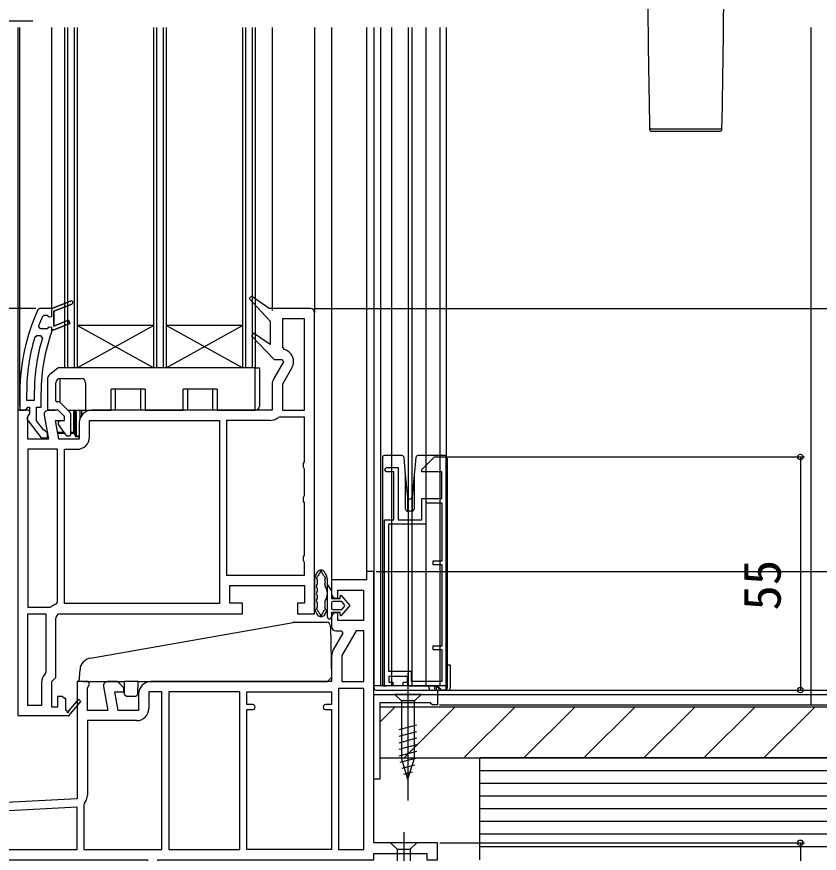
# Model space of a CAD drawing. Units: millimetres, scale not verified. Extents: x -525 to 525, y -783 to 777.
# Drawn here: x -339.2 to -150, y -29.6 to 167.7 of the extents above; entities that cross this region are included whole.
import ezdxf
from ezdxf.enums import TextEntityAlignment as Align

# ---------------------------------------------------------------- set-up
doc = ezdxf.new("R2010")
doc.units = ezdxf.units.MM
doc.header["$LTSCALE"] = 4
for name, color, linetype in [('0-2_YKK_11', 7, 'Continuous'), ('0-3_YKK_11E', 7, 'Continuous'), ('0-4_YKK_12', 2, 'Continuous'), ('0-5_YKK_13', 4, 'Continuous'), ('0-7_YKK_D', 6, 'Continuous'), ('0-9_YSS_K', 3, 'Continuous'), ('0-A_YSS_KE', 3, 'Continuous')]:
    doc.layers.add(name, color=color, linetype=linetype)
doc.styles.add('ＭＳ ゴシック', font='')
doc.styles.get('ＭＳ ゴシック').set_extended_font_data('MS Gothic')

msp = doc.modelspace()

# ---------------------------------------------------------------- linework, layer by layer
at = {"layer": '0-2_YKK_11'}
for p, q in [((-279.5, 72.451), (-289.8, 72.451)), ((-265, 26.051), (-265, 23.851)), ((-266.4, 4.251), (-265, 4.251))]:
    msp.add_line(p, q, dxfattribs=at)
for points in [[(-333.205, 96.95), (-332.747, 97.251), (-332.075, 97.251), (-331.59, 96.876), (-331, 96.951), (-331, 98.851), (-326.548, 100.622), (-331, 98.851), (-333.782, 98.851), (-334.236, 98.561)], [(-270, 98.851), (-279.71, 98.851), (-283.905, 101.803), (-284.423, 101.212), (-279.5, 95.851), (-279.5, 90.386), (-283.412, 93.007), (-283.916, 92.402), (-278.513, 86.851), (-276.655, 86.851), (-276.327, 86.284), (-278.611, 82.328)], [(-326.252, 99.879), (-330.5, 98.189), (-330.5, 94.712), (-327.048, 96.085), (-326.752, 95.342), (-330.5, 93.851), (-331, 93.851), (-331, 94.351), (-331.59, 94.426), (-332.075, 94.051), (-332.1, 94.051), (-333.635, 94.051), (-334.104, 94.725)], [(-331.03, 93.233), (-331, 93.404), (-331, 93.851), (-330.5, 93.851), (-326.752, 95.342), (-327.048, 96.085), (-330.5, 94.712), (-330.5, 98.189), (-326.252, 99.879)], [(-329, 26.852), (-286, 26.851), (-286, 29.351), (-289, 29.351), (-289, 33.551), (-271.4, 33.551), (-271.4, 29.351), (-273, 29.351), (-273, 26.851), (-269, 26.851), (-269, 97.851)], [(-271.4, 74.851), (-271.4, 96.451), (-276.6, 96.451), (-276.6, 89.664), (-276.213, 89.177)], [(-334.991, 92.096), (-334.513, 92.451), (-333.676, 92.451), (-333.199, 91.803)], [(-274.355, 84.901), (-276.6, 81.012), (-276.6, 74.851), (-271.4, 74.851)], [(-338.5, 79.218), (-338.5, 74.851), (-337.4, 74.851), (-336.904, 75.288), (-336.606, 75.551), (-336.2, 75.551), (-336.2, 74.151), (-336.4, 73.751)], [(-335.1, 79.218), (-335.1, 77.151), (-336.9, 77.151), (-336.9, 79.218)], [(-336.587, 72.334), (-333.475, 68.351), (-332, 68.351), (-332, 69.452), (-332.475, 69.951), (-332.845, 70.143), (-334.6, 72.389), (-334.6, 75.551), (-333.5, 75.551), (-333.5, 79.218)], [(-279, 80.878), (-279, 74.851), (-321.6, 74.851)], [(-339, 74.851), (-339, 2.851), (-327.134, 2.851), (-327, 2.774), (-324.095, 6.192), (-324.705, 6.71), (-327.016, 3.991)], [(-332.785, 73.678), (-331.793, 68.051), (-336.6, 68.051), (-336.6, 73.408), (-336.176, 74.086), (-336.142, 74.551), (-336.6, 74.851), (-337.5, 74.851), (-339, 74.851)], [(-324.5, 71.951), (-324.5, 68.051), (-329.356, 68.051), (-330.132, 72.451), (-328, 72.451), (-328, 73.351), (-329.5, 74.851), (-331.8, 74.851)], [(-289.8, 72.451), (-289.8, 35.951), (-271.4, 35.951), (-271.4, 38.985), (-271.65, 39.418), (-271.65, 40.284), (-271.4, 40.717), (-271.4, 52.985), (-271.65, 53.418), (-271.65, 54.284), (-271.4, 54.717), (-271.4, 60.985), (-271.65, 61.418), (-271.65, 62.284), (-271.4, 62.717), (-271.4, 73.251), (-277.309, 73.251), (-277.631, 73.134)], [(-291.4, 72.451), (-291.4, 29.251), (-328, 29.251), (-328, 65.651), (-325, 65.651)], [(-322.1, 68.551), (-322.1, 72.451), (-291.4, 72.451)], [(-336.6, 65.651), (-336.6, 28.451), (-331.367, 28.451), (-331.064, 28.554)], [(-329.959, 29.114), (-329.6, 29.593), (-329.6, 65.651), (-336.6, 65.651)], [(-255, -27.149), (-255, 36.851), (-256.8, 36.851), (-256.8, 34.851), (-265, 34.851), (-265, 31.551)], [(-264, 30.551), (-263.5, 30.551), (-263.5, 32.451), (-257.5, 32.451), (-257.5, 25.251), (-263.5, 25.251), (-263.5, 27.051), (-264, 27.051)], [(-336.6, 5.251), (-336.6, 26.851), (-332.4, 26.852), (-332.4, 13.052), (-332.547, 12.698)], [(-327.394, 3.925), (-327.7, 4.102), (-327.7, 6.851), (-328, 6.851), (-328.5, 7.351), (-329.6, 7.351), (-329.6, 4.851), (-331, 4.851), (-331, 10.851), (-330, 11.851), (-330, 25.852)], [(-264, 22.851), (-262.655, 22.851), (-262.327, 22.284), (-264.611, 18.328)], [(-265, 16.878), (-265, 10.851), (-307.6, 10.851)], [(-318.785, 9.677), (-317.793, 4.051), (-322.6, 4.051), (-322.6, 9.407), (-322.058, 10.275), (-322.377, 10.851), (-325, 10.851), (-325, -16.791), (-369.052, -19.099)], [(-333.4, 10.644), (-333.4, 5.252), (-336.6, 5.251)], [(-310.5, 7.951), (-310.5, 4.051), (-315.356, 4.051), (-316.132, 8.451), (-314, 8.451), (-314, 9.351), (-315.5, 10.851), (-317.8, 10.851)], [(-305, -28.749), (-305, 8.451), (-308.1, 8.451), (-308.1, 4.551)], [(-283.6, 5.451), (-285, 5.451), (-285, 8.451), (-265, 8.451), (-265, 5.451), (-266.4, 5.451)], [(-265, 4.251), (-265, -28.749), (-285, -28.749), (-285, 4.251), (-283.6, 4.251)], [(-311, 1.651), (-322.6, 1.651), (-322.6, -15.916)], [(-323.282, -17.784), (-323.4, -18.107), (-323.4, -28.749), (-305, -28.749)], [(-369, -31.149), (-308.4, -31.149), (-308.4, -59.149), (-305, -59.149), (-305, -57.249), (-305.5, -56.749), (-306, -56.249), (-306, -31.149), (-255, -31.149), (-255, -29.649), (-242.5, -29.649), (-242.5, -31.149), (-240, -31.149), (-240, -27.149), (-255, -27.149)]]:
    msp.add_lwpolyline(points, dxfattribs=at)
for points in [[(-257.4, 10.851), (-257.4, 22.851), (-259.229, 22.851), (-262.6, 17.012), (-262.6, 10.851)], [(-286.6, -28.749), (-286.6, 8.451), (-303.4, 8.451), (-303.4, -28.749)], [(-263.4, 9.251), (-263.4, -28.749), (-257.4, -28.749), (-257.4, 9.251)], [(-255, -12.149), (-255, 7.851), (-240, 7.851), (-240, 5.351), (-241.2, 5.351), (-241.5, 5.651), (-241.7, 5.851), (-253.6, 5.851), (-253.6, -12.149)], [(-325, -18.793), (-367.6, -21.026), (-367.6, -28.749), (-325, -28.749)]]:
    msp.add_lwpolyline(points, close=True, dxfattribs=at)
for centre, radius, start, end in [((-326.4, 100.251), 0.4, 291.69939, 111.69941), ((-326.4, 100.251), 0.4, 291.69939, 111.69941), ((-270, 97.851), 1, 0.00001, 89.99999), ((-292.5, 79.218), 46, 155.13402, 179.99999), ((-292.5, 79.218), 44.4, 156.46078, 159.55779), ((-292.5, 79.218), 41, 160.01112, 180.00001), ((-292.5, 79.218), 44.4, 163.13981, 180.00001), ((-292.5, 79.218), 42.6, 162.81723, 180.00001), ((-276.866, 86.351), 2.9, 329.99998, 76.9794), ((-276.1, 80.878), 2.9, 150.00001, 180.00002), ((-335.8, 72.951), 1, 126.86989, 218.08672), ((-331.8, 73.851), 1, 90, 189.99998), ((-321.6, 71.951), 2.9, 90.00001, 179.99999), ((-279.5, 75.351), 2.9, 269.99998, 310.11918), ((-325, 68.551), 2.9, 270.00001, 359.99999), ((-264, 31.551), 1, 180.00001, 269.99999), ((-329, 25.852), 3.4, 106.3827, 127.37008), ((-329, 25.852), 1, 90.00001, 179.99999), ((-264, 26.051), 1, 90.00001, 179.99999), ((-264, 23.851), 1, 180.00001, 269.99999), ((-262.1, 16.878), 2.9, 150.00001, 180.00002), ((-330.5, 10.644), 2.9, 134.90088, 179.99999), ((-317.8, 9.851), 1, 90, 189.99998), ((-307.6, 7.951), 2.9, 90.00001, 179.99999), ((-327.178, 3.8), 0.25, 149.99997, 49.64296), ((-311, 4.551), 2.9, 270.00001, 359.99999), ((-283.6, 4.851), 0.6, 269.99999, 90.00001), ((-266.4, 4.851), 0.6, 89.99999, 270.00001), ((-325.5, -15.916), 2.9, 319.88081, 0.00001)]:
    msp.add_arc(centre, radius, start, end, dxfattribs=at)
at = {"layer": '0-3_YKK_11E'}
for points in [[(-238.031, 63.851), (-238.031, 8.851), (-239.031, 8.851), (-240.031, 9.851), (-248.131, 9.851), (-248.131, 10.751), (-247.131, 10.751), (-247.131, 12.051), (-251.531, 12.051), (-251.531, 10.751), (-250.531, 10.751), (-250.531, 9.851), (-252.531, 9.851), (-252.531, 49.051), (-250.331, 49.051), (-250.331, 60.351), (-252.031, 60.351), (-252.531, 60.851), (-252.031, 61.351), (-249.331, 61.351), (-249.331, 49.051), (-243.731, 49.051), (-243.731, 54.051), (-239.031, 54.051), (-239.031, 60.351), (-243.731, 60.351), (-243.731, 60.851), (-240.731, 63.851)], [(-251.531, 13.251), (-251.531, 48.051), (-242.731, 48.051), (-242.731, 53.051), (-239.031, 53.051), (-239.031, 39.251), (-241.131, 39.251), (-241.131, 38.451), (-239.031, 38.451), (-239.031, 19.251), (-241.131, 19.251), (-241.131, 18.451), (-239.031, 18.451), (-239.031, 10.851), (-246.131, 10.851), (-246.131, 13.251)]]:
    msp.add_lwpolyline(points, close=True, dxfattribs=at)
at = {"layer": '0-4_YKK_12'}
for p, q in [((-335.482, 166.601), (-370.102, 166.601)), ((-339, 165.101), (-339, 74.351)), ((-338.504, 75.851), (-338.504, 165.101)), ((-330.999, 98.851), (-330.999, 165.101)), ((-327.997, 165.101), (-327.997, 84.851)), ((-327.297, 165.101), (-327.297, 84.851)), ((-325.697, 165.101), (-325.697, 84.852)), ((-324.997, 165.101), (-324.997, 84.852)), ((-306.997, 165.101), (-306.997, 84.852)), ((-306.297, 165.101), (-306.297, 84.852)), ((-304.697, 165.101), (-304.697, 84.852)), ((-303.997, 165.101), (-303.997, 84.852)), ((-285.997, 165.101), (-285.997, 84.852)), ((-285.297, 165.101), (-285.297, 84.852)), ((-283.697, 165.101), (-283.697, 84.852)), ((-282.997, 165.101), (-282.997, 84.852)), ((-279, 165.101), (-279, 98.351)), ((-269, 165.101), (-269, 97.851)), ((-264.997, 165.101), (-264.995, 34.422)), ((-256.8, 165.101), (-256.8, 36.351)), ((-255, 165.101), (-255, 9.851)), ((-253.5, 165.101), (-253.5, 9.851)), ((-250.9, 165.101), (-250.9, 9.851)), ((-246.95, 165.101), (-246.95, 9.851)), ((-246.05, 165.101), (-246.05, 9.851)), ((-242.8, 165.101), (-242.8, 9.851)), ((-239.5, 165.101), (-239.5, 9.851)), ((-238.002, 165.101), (-238, 9.851)), ((-306.997, 94.852), (-324.997, 94.852)), ((-306.997, 84.852), (-324.997, 94.852)), ((-324.997, 84.852), (-306.997, 94.852)), ((-285.997, 94.852), (-303.997, 94.852)), ((-285.997, 84.852), (-303.997, 94.852)), ((-303.997, 84.852), (-285.997, 94.852)), ((-282.997, 84.852), (-327.997, 84.851)), ((-238, 9.851), (-255, 9.851)), ((-240, 8.851), (-240, 5.352))]:
    msp.add_line(p, q, dxfattribs=at)
at = {"layer": '0-5_YKK_13'}
for p, q in [((-172.965, 141.144), (-189.988, 141.144)), ((-189.488, 140.655), (-173.465, 140.655)), ((-283, 84.851), (-329.395, 84.851)), ((-283, 84.851), (-282, 84.851)), ((-283, 74.851), (-283, 84.851)), ((-282, 84.851), (-282, 75.851)), ((-329.582, 84.785), (-331.437, 83.302)), ((-332, 82.13), (-332, 75.051)), ((-330, 77.051), (-330, 81.351)), ((-329, 82.351), (-324, 82.351)), ((-329, 76.68), (-329, 82.351)), ((-323, 81.351), (-323, 74.851)), ((-309, 79.851), (-317, 79.851)), ((-317, 74.851), (-317, 79.851)), ((-310, 74.851), (-310, 79.851)), ((-309, 79.851), (-309, 74.851)), ((-292, 79.851), (-300, 79.851)), ((-300, 74.851), (-300, 79.851)), ((-293, 74.851), (-293, 79.851)), ((-292, 79.851), (-292, 74.851)), ((-329.379, 76.851), (-329.8, 76.851)), ((-326.646, 74.326), (-329.025, 76.705)), ((-332, 74.831), (-332, 74.851)), ((-331.8, 74.851), (-332, 74.851)), ((-331.8, 74.851), (-330.207, 74.851)), ((-327.172, 74.851), (-323, 74.851)), ((-326.5, 69.151), (-326.5, 73.973)), ((-325.5, 68.851), (-325.5, 74.551)), ((-325.5, 74.551), (-325.2, 74.551)), ((-325.2, 74.551), (-325.2, 68.851)), ((-324.3, 73.009), (-324.3, 74.851)), ((-324, 74.851), (-324, 73.579)), ((-323, 74.851), (-317, 74.851)), ((-309, 74.851), (-310, 74.851)), ((-309, 74.851), (-300, 74.851)), ((-292, 74.851), (-293, 74.851)), ((-292, 74.851), (-283, 74.851)), ((-329.5, 71.936), (-329.5, 71.614)), ((-329.464, 71.5), (-327.699, 68.979)), ((-328.807, 72.451), (-329.4, 72.109)), ((-329.638, 69.651), (-328.17, 69.651)), ((-327.96, 69.351), (-329.585, 69.351)), ((-326.5, 69.651), (-325.8, 69.651)), ((-325.8, 69.351), (-326.5, 69.351)), ((-325.8, 69.651), (-325.8, 69.351)), ((-327.453, 68.851), (-326.8, 68.851)), ((-325.2, 68.851), (-324.5, 68.851)), ((-324.5, 68.551), (-325.2, 68.551)), ((-253.031, 63.651), (-253.031, 10.351)), ((-252.43, 64.151), (-252.531, 64.151)), ((-249.831, 64.151), (-252.43, 64.151)), ((-248.903, 64.151), (-249.831, 64.151)), ((-248.417, 64.151), (-248.903, 64.151)), ((-247.531, 59.663), (-247.919, 63.699)), ((-245.142, 63.699), (-245.531, 59.663)), ((-244.219, 64.151), (-244.645, 64.151)), ((-240.498, 64.151), (-244.219, 64.151)), ((-240.431, 64.151), (-240.498, 64.151)), ((-240.498, 64.146), (-240.498, 64.151)), ((-238.232, 64.151), (-240.431, 64.151)), ((-237.731, 63.651), (-237.731, 9.351)), ((-247.531, 51.551), (-247.531, 59.663)), ((-245.531, 59.663), (-246.031, 54.47)), ((-245.531, 59.663), (-245.531, 51.551)), ((-247.031, 54.47), (-247.007, 54.222)), ((-246.708, 53.951), (-246.353, 53.951)), ((-246.055, 54.222), (-246.031, 54.47)), ((-246.031, 54.47), (-246.031, 51.051)), ((-246.031, 51.051), (-247.031, 51.051)), ((-269, 35.142), (-269, 28.16)), ((-268.4, 34.863), (-268.4, 33.86)), ((-266, 26.15), (-266, 33.7)), ((-266, 33.7), (-265, 32.251)), ((-268.4, 32.802), (-268.4, 32.18)), ((-265, 32.251), (-265, 30.451)), ((-268.4, 31.122), (-268.4, 30.5)), ((-265, 30.451), (-263, 30.451)), ((-262.7, 29.751), (-264.7, 29.751)), ((-263, 30.451), (-263, 30.949)), ((-262.644, 31.08), (-260.7, 28.801)), ((-261.918, 28.996), (-262.472, 29.646)), ((-268.4, 29.442), (-268.4, 28.439)), ((-265, 29.451), (-265, 28.151)), ((-264.7, 27.851), (-262.7, 27.851)), ((-260.7, 28.801), (-262.644, 26.522)), ((-262.472, 27.956), (-261.918, 28.606)), ((-265, 27.151), (-265, 26.151)), ((-263, 27.151), (-265, 27.151)), ((-263, 26.653), (-263, 27.151)), ((-321.856, 16.413), (-274.086, 24.836)), ((-273.913, 24.851), (-266.227, 24.851)), ((-238, 14.851), (-237, 14.851)), ((-237.8, 14.851), (-237.8, 9.851)), ((-237, 14.851), (-237, 9.351)), ((-324.5, 10.851), (-324.329, 13.641)), ((-251.433, 12.061), (-251.431, 12.051)), ((-247, 12.851), (-247, -17.149)), ((-323.502, 10.851), (-324.5, 10.851)), ((-323.502, 10.851), (-313.85, 10.851)), ((-310.65, 10.851), (-313.85, 10.851)), ((-313.824, 7.851), (-313.85, 10.851)), ((-310.676, 7.851), (-310.65, 10.851)), ((-310.65, 10.851), (-265.999, 10.851)), ((-265.983, 10.851), (-265.999, 10.851)), ((-242.6, 9.851), (-255, 9.851)), ((-255, 9.851), (-255, 9.351)), ((-254.5, 8.851), (-237.5, 8.851)), ((-252.531, 9.851), (-252.426, 9.851)), ((-252.426, 9.851), (-252.168, 9.851)), ((-252.168, 9.851), (-252.031, 9.851)), ((-246.631, 9.851), (-240.232, 9.851)), ((-242.031, 9.851), (-242.031, 9.351)), ((-241.531, 8.851), (-240.756, 8.851)), ((-240.756, 9.851), (-240.756, 8.851)), ((-240.756, 8.851), (-240.256, 8.851)), ((-240.336, 9.851), (-240.152, 9.667)), ((-240.256, 8.851), (-240.256, 9.771)), ((-240.256, 8.851), (-239.731, 8.851)), ((-239.731, 9.351), (-240.232, 9.851)), ((-239.852, 9.353), (-239.852, 9.351)), ((-239.852, 9.351), (-239.731, 9.351)), ((-237.8, 9.851), (-239.7, 9.851)), ((-313.824, 7.851), (-313.315, 7.351)), ((-311.185, 7.351), (-313.315, 7.351)), ((-311.185, 7.351), (-310.676, 7.851)), ((-243.9, 7.851), (-250.1, 7.851)), ((-250.1, 7.851), (-248.55, 6.301)), ((-248.55, 6.301), (-248.55, -7.233)), ((-245.45, 6.301), (-248.55, 6.301)), ((-243.9, 7.851), (-245.45, 6.301)), ((-245.45, -7.233), (-245.45, 6.301)), ((-249.1, -0.443), (-244.9, 0.682)), ((-249.1, -1.996), (-244.9, -0.871)), ((-249.1, -3.549), (-244.9, -2.423)), ((-249.1, -5.102), (-244.9, -3.976)), ((-249.1, -6.655), (-244.9, -5.529)), ((-248.841, -8.138), (-244.9, -7.082)), ((-247, -12.149), (-248.55, -7.233)), ((-247, -12.149), (-245.45, -7.233)), ((-248.39, -9.57), (-245.354, -8.757)), ((-247.938, -11.002), (-245.888, -10.453)), ((-248, -24.649), (-248.001, -61.649)), ((-244.9, -27.149), (-246.45, -28.699)), ((-249.55, -28.699), (-249.55, -54.233)), ((-246.45, -28.699), (-246.45, -54.233))]:
    msp.add_line(p, q, dxfattribs=at)
for points in [[(-316, 79.851), (-316, 74.851), (-317, 74.851)], [(-299, 79.851), (-299, 74.851), (-300, 74.851)], [(-325.5, 69.651), (-325.8, 69.651), (-325.8, 74.851)], [(-325.2, 68.551), (-325.2, 68.851), (-325.5, 68.851)], [(-247.031, 51.051), (-247.031, 54.47), (-247.531, 59.663)], [(-265.227, 23.868), (-265.017, 11.851), (-265.983, 10.851)], [(-247.131, 11.751), (-247.131, 9.851), (-246.631, 9.851)], [(-239.731, 9.351), (-239.731, 8.851), (-238.231, 8.851)], [(-244.9, -27.149), (-251.1, -27.149), (-249.55, -28.699), (-246.45, -28.699)]]:
    msp.add_lwpolyline(points, dxfattribs=at)
for centre, radius, start, end in [((-1978.976, 183.155), 1806.5, 358.66742, 0), ((1616.024, 183.155), 1806.5, 180.16582, 181.33258), ((-189.488, 141.155), 0.5, 181.33258, 270), ((-173.465, 141.155), 0.5, 270, 358.66742), ((-329.395, 84.551), 0.3, 90, 128.65981), ((-330.5, 82.13), 1.5, 128.65981, 180), ((-329, 81.351), 1, 90, 180), ((-324, 81.351), 1, 0, 90), ((-329.8, 77.051), 0.2, 180, 270), ((-331.8, 75.051), 0.2, 180, 270), ((-329.379, 76.351), 0.5, 45, 90), ((-283, 75.851), 1, 270, 0), ((-327, 73.973), 0.5, 0, 45), ((-325.8, 74.551), 0.3, 0, 90), ((-325.8, 74.551), 0.6, 0, 30), ((-329.3, 71.936), 0.2, 120, 180), ((-329.3, 71.614), 0.2, 180, 215), ((-326.8, 69.151), 0.3, 270, 0), ((-325.8, 69.051), 0.3, 0, 90), ((-327.453, 69.151), 0.3, 215, 270), ((-325.2, 68.851), 0.3, 180, 270), ((-248.417, 63.651), 0.5, 5.5, 90), ((-244.645, 63.651), 0.5, 90, 174.5), ((-238.231, 63.651), 0.5, 0.03924, 89.96081), ((-246.708, 54.251), 0.3, 185.5, 270), ((-246.353, 54.251), 0.3, 270, 354.5), ((-247.031, 51.551), 0.5, 180, 270), ((-246.031, 51.551), 0.5, 270, 0), ((-265.275, 34.452), 3.8, 142.61723, 167.56011), ((-268.352, 35.332), 0.2, 107.41595, 215.894), ((-268.502, 35.809), 0.3, 287.41595, 337.1967), ((-267.5, 36.152), 1, 37.38277, 142.61723), ((-265.275, 34.452), 3.2, 141.12633, 157.1967), ((-268, 36.649), 0.3, 321.12633, 0.38608), ((-267.5, 36.652), 0.2, 359.61392, 180.38608), ((-267, 36.649), 0.3, 179.61392, 218.87367), ((-269.725, 34.452), 3.2, 22.8033, 38.87367), ((-266.498, 35.809), 0.3, 202.8033, 252.58405), ((-269.725, 34.452), 3.8, 348.58793, 37.38277), ((-266.648, 35.332), 0.2, 319.31807, 72.58405), ((-268.4, 35.142), 0.6, 167.56011, 180), ((-269, 33.86), 0.6, 318.59038, 0), ((-269, 34.863), 0.6, 0, 35.894), ((-266, 33.7), 0.6, 168.58793, 212.63687), ((-269.725, 34.452), 3.2, 348.58793, 9.09882), ((-266.269, 35.006), 0.3, 139.31807, 189.09882), ((-268.4, 33.331), 0.2, 138.59038, 221.40962), ((-268.4, 31.651), 0.2, 138.59038, 221.40962), ((-269, 32.802), 0.6, 0, 41.40962), ((-269, 32.18), 0.6, 318.59038, 0), ((-269.2, 31.651), 3.2, 327.36313, 32.63687), ((-268.4, 29.971), 0.2, 138.59038, 221.40962), ((-269, 31.122), 0.6, 0, 41.40962), ((-269, 30.5), 0.6, 318.59038, 0), ((-269, 29.442), 0.6, 0, 41.40962), ((-266, 29.602), 0.6, 147.36313, 191.41207), ((-264.7, 29.451), 0.3, 90, 180), ((-262.798, 30.949), 0.202, 40.46378, 179.99997), ((-262.7, 29.451), 0.3, 40.46381, 90), ((-268.4, 28.16), 0.6, 180, 192.43988), ((-265.275, 28.85), 3.8, 192.43988, 217.38277), ((-268.352, 27.97), 0.2, 144.10601, 252.58405), ((-269, 28.439), 0.6, 324.10601, 0), ((-268.502, 27.493), 0.3, 22.8033, 72.58405), ((-266.498, 27.493), 0.3, 107.41595, 157.1967), ((-269.725, 28.85), 3.8, 322.61723, 348.58793), ((-269.725, 28.85), 3.2, 350.90118, 11.41207), ((-266.648, 27.97), 0.2, 287.41595, 40.68192), ((-266.269, 28.296), 0.3, 170.90118, 220.68192), ((-264.7, 28.151), 0.3, 180, 270), ((-262.7, 28.151), 0.3, 270, 319.53619), ((-262.146, 28.801), 0.3, 319.53619, 40.46381), ((-267.5, 27.15), 1, 217.38277, 322.61723), ((-265.275, 28.85), 3.2, 202.8033, 218.87366), ((-268, 26.653), 0.3, 359.61388, 38.87366), ((-267.5, 26.65), 0.2, 179.61388, 0.38607), ((-267, 26.653), 0.3, 141.12633, 180.38607), ((-269.725, 28.85), 3.2, 321.12633, 337.1967), ((-265.5, 26.15), 0.5, 180.11462, 359.88538), ((-265.5, 26.151), 0.5, 359.88533, 359.99998), ((-262.798, 26.653), 0.202, 180, 319.53619), ((-273.913, 23.851), 1, 90, 100), ((-266.227, 23.851), 1, 1, 90), ((-321.335, 13.458), 3, 100, 176.5), ((-254.5, 9.351), 0.5, 180, 270), ((-241.531, 9.351), 0.5, 180, 270), ((-238.231, 9.351), 0.5, 270, 0), ((-237.5, 9.351), 0.5, 270, 0)]:
    msp.add_arc(centre, radius, start, end, dxfattribs=at)
for centre, major_axis, ratio, start_param, end_param in [((-252.531, 63.651), (0.5, 0), 0.999962, 1.5707963, 3.1415927), ((-238.232, 63.651), (-0.527, 0), 0.948965, 4.7110867, 4.712389), ((-252.531, 10.351), (-0.5, 0), 0.999962, 6.2831853, 7.8539816), ((-252.426, 10.351), (-0.5, 0), 0.999962, 1.5620697, 1.5707963), ((-240.152, 9.651), (-0.3, 0.3), 0.026186, 3.1154127, 4.7385689)]:
    msp.add_ellipse(centre, major_axis=major_axis, ratio=ratio, start_param=start_param, end_param=end_param, dxfattribs=at)
at = {"layer": '0-7_YKK_D'}
for p, q in [((-334.782, 98.851), (-391, 98.851)), ((-269, 98.851), (-45.5, 98.851)), ((-237.531, 63.851), (-153.445, 63.851)), ((-154.445, 63.851), (-154.445, 8.851)), ((-254.5, 36.851), (-45.5, 36.851)), ((-254.5, 36.851), (-45.5, 36.851)), ((-254.5, 36.851), (-68, 36.851)), ((-238.499, 8.851), (-23, 8.851)), ((-238.496, 8.851), (-153.445, 8.851)), ((-228, 8.848), (-90.5, 8.848)), ((-252.6, 7.851), (-45.5, 7.851)), ((-239.5, 7.851), (-45.5, 7.851)), ((-239.5, 7.851), (-23, 7.851)), ((-239.52, 5.351), (-45.5, 5.351)), ((-239.5, -27.149), (-153.445, -27.149))]:
    msp.add_line(p, q, dxfattribs=at)
msp.add_lwpolyline([(-154.445, -27.149), (-154.445, -31.149), (-154.445, -45.267)], dxfattribs=at)
for centre in [(-154.445, 63.851), (-154.445, 8.851), (-154.445, -27.149)]:
    msp.add_circle(centre, 0.637, dxfattribs=at)
at = {"layer": '0-9_YSS_K'}
for p, q in [((-152, 165.101), (-152, 5.352)), ((-253.6, 1.309), (-250.057, 4.852)), ((-247.915, -7.148), (-235.915, 4.852)), ((-233.773, -7.148), (-221.773, 4.852)), ((-219.631, -7.148), (-207.631, 4.852)), ((-205.489, -7.148), (-193.489, 4.852)), ((-191.346, -7.148), (-179.346, 4.852)), ((-177.204, -7.148), (-165.204, 4.852)), ((-163.062, -7.148), (-151.062, 4.852)), ((-78.5, -10.148), (-230, -10.148)), ((-78.5, -13.148), (-230, -13.148)), ((-78.5, -16.148), (-230, -16.148)), ((-78.5, -19.148), (-230, -19.148)), ((-78.5, -22.148), (-230, -22.148)), ((-78.5, -25.148), (-230, -25.148)), ((-78.5, -28.148), (-230, -28.148))]:
    msp.add_line(p, q, dxfattribs=at)
at = {"layer": '0-A_YSS_KE'}
for p, q in [((-78.5, 4.852), (-253.6, 4.852)), ((-78.5, -7.148), (-230, -7.148)), ((-230, -31.148), (-230, -7.148))]:
    msp.add_line(p, q, dxfattribs=at)
msp.add_lwpolyline([(-253.6, 4.852), (-253.6, -7.148), (-81.5, -7.148)], dxfattribs=at)

# ---------------------------------------------------------------- texts
at = {"layer": '0-7_YKK_D', "style": 'ＭＳ ゴシック'}
msp.add_text('55', height=8.798, rotation=90, dxfattribs=at).set_placement((-156.445, 27.624), align=Align.BOTTOM_LEFT)

doc.saveas('drawing.dxf')
